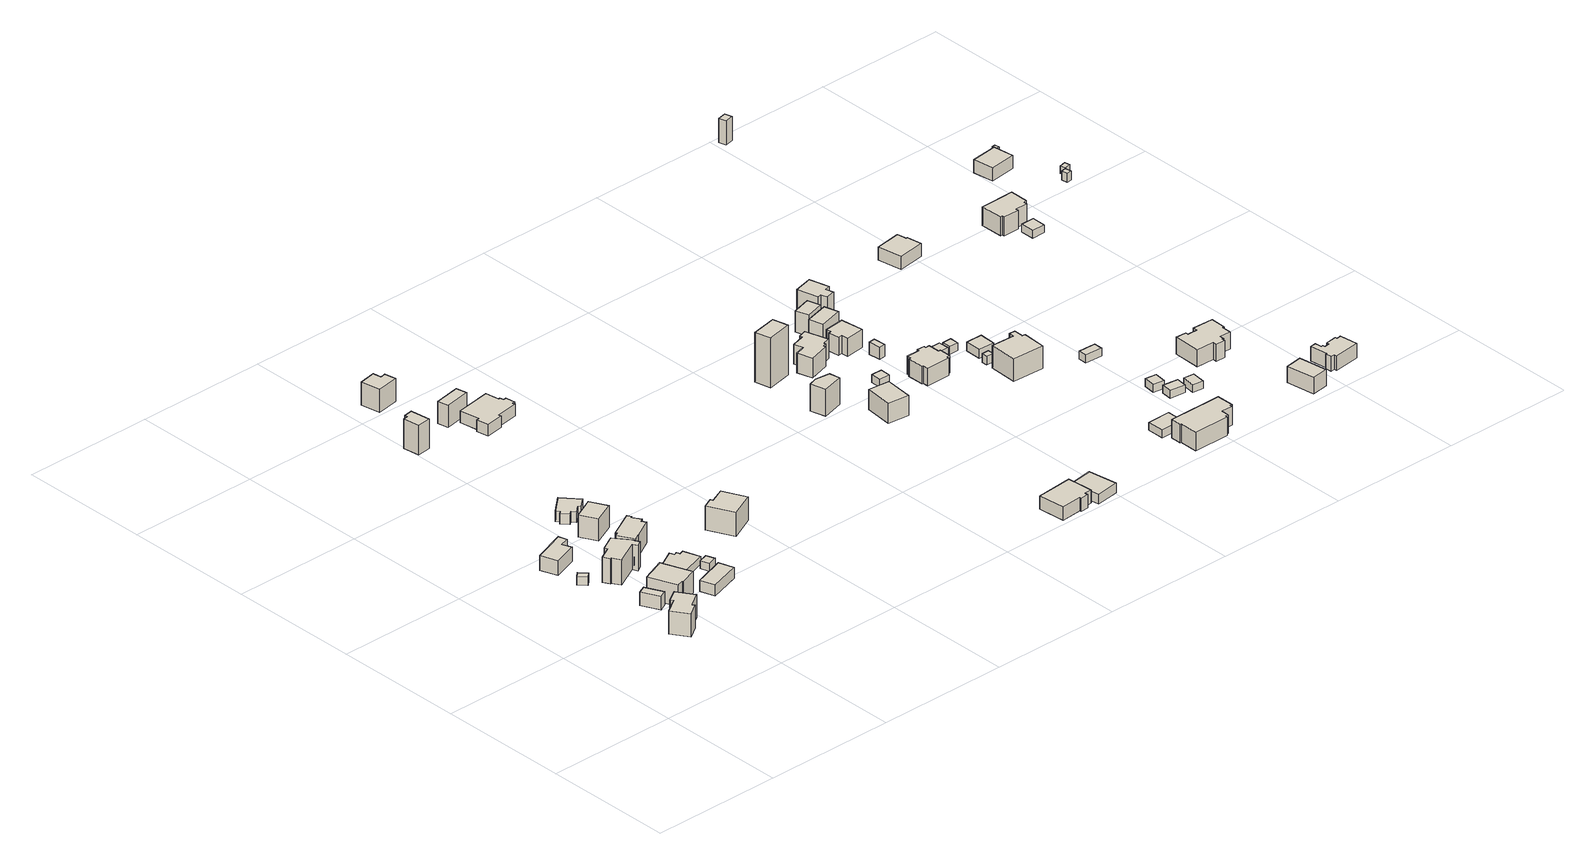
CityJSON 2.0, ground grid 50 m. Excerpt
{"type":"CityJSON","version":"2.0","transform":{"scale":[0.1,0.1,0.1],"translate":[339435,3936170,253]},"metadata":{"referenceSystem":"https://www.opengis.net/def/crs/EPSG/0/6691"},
"CityObjects":{
"building1":{"type":"Building","attributes":{"measuredHeight":3.9,"BuildingIDAttribute.prefecture":"14","BuildingIDAttribute.city":"14151","BuildingDetailAttribute.surveyYear":2015,"BuildingLandSlideRiskAttribute.description":"1","BuildingLandSlideRiskAttribute.areaType":"1"},"geometry":[{"type":"Solid","lod":"1","boundaries":[[[[0,1,2,3]],[[2,4,5,3]],[[1,6,4,2]],[[0,7,6,1]],[[3,5,7,0]],[[4,6,7,5]]]]}]},
"building2":{"type":"Building","attributes":{"usage":"411","measuredHeight":6.2,"storeysAboveGround":1,"BuildingIDAttribute.prefecture":"14","BuildingIDAttribute.city":"14151","BuildingDetailAttribute.totalFloorArea":64.66,"BuildingDetailAttribute.buildingFootprintArea":64.66,"BuildingDetailAttribute.buildingStructureType":"601","BuildingDetailAttribute.buildingStructureOrgType":"1","BuildingDetailAttribute.orgUsage":"10","BuildingDetailAttribute.surveyYear":2015,"BuildingLandSlideRiskAttribute.description":"1","BuildingLandSlideRiskAttribute.areaType":"1"},"geometry":[{"type":"Solid","lod":"1","boundaries":[[[[8,9,10,11,12,13]],[[12,14,15,13]],[[11,16,14,12]],[[10,17,16,11]],[[9,18,17,10]],[[8,19,18,9]],[[13,15,19,8]],[[14,16,17,18,19,15]]]]}]},
"building3":{"type":"Building","attributes":{"usage":"411","measuredHeight":9.5,"storeysAboveGround":2,"BuildingIDAttribute.prefecture":"14","BuildingIDAttribute.city":"14151","BuildingDetailAttribute.totalFloorArea":125.01,"BuildingDetailAttribute.buildingFootprintArea":62.51,"BuildingDetailAttribute.buildingStructureType":"601","BuildingDetailAttribute.buildingStructureOrgType":"1","BuildingDetailAttribute.orgUsage":"10","BuildingDetailAttribute.surveyYear":2015,"BuildingLandSlideRiskAttribute.description":"1","BuildingLandSlideRiskAttribute.areaType":"1"},"geometry":[{"type":"Solid","lod":"1","boundaries":[[[[20,21,22,23,24,25,26,27]],[[26,28,29,27]],[[25,30,28,26]],[[24,31,30,25]],[[23,32,31,24]],[[22,33,32,23]],[[21,34,33,22]],[[20,35,34,21]],[[27,29,35,20]],[[28,30,31,32,33,34,35,29]]]]}]},
"building4":{"type":"Building","attributes":{"usage":"411","measuredHeight":8.8,"storeysAboveGround":1,"BuildingIDAttribute.prefecture":"14","BuildingIDAttribute.city":"14151","BuildingDetailAttribute.totalFloorArea":19.45,"BuildingDetailAttribute.buildingFootprintArea":19.45,"BuildingDetailAttribute.buildingStructureType":"601","BuildingDetailAttribute.buildingStructureOrgType":"1","BuildingDetailAttribute.orgUsage":"10","BuildingDetailAttribute.surveyYear":2015,"BuildingLandSlideRiskAttribute.description":"1","BuildingLandSlideRiskAttribute.areaType":"1"},"geometry":[{"type":"Solid","lod":"1","boundaries":[[[[36,37,38,39]],[[38,40,41,39]],[[37,42,40,38]],[[36,43,42,37]],[[39,41,43,36]],[[40,42,43,41]]]]}]},
"building5":{"type":"Building","attributes":{"usage":"411","measuredHeight":10.9,"storeysAboveGround":1,"BuildingIDAttribute.prefecture":"14","BuildingIDAttribute.city":"14151","BuildingDetailAttribute.totalFloorArea":77.89,"BuildingDetailAttribute.buildingFootprintArea":77.89,"BuildingDetailAttribute.buildingStructureType":"601","BuildingDetailAttribute.buildingStructureOrgType":"1","BuildingDetailAttribute.orgUsage":"10","BuildingDetailAttribute.surveyYear":2015,"BuildingLandSlideRiskAttribute.description":"1","BuildingLandSlideRiskAttribute.areaType":"1"},"geometry":[{"type":"Solid","lod":"1","boundaries":[[[[44,45,46,47,48,49,50,51,52,53,54,55]],[[54,56,57,55]],[[53,58,56,54]],[[52,59,58,53]],[[51,60,59,52]],[[50,61,60,51]],[[49,62,61,50]],[[48,63,62,49]],[[47,64,63,48]],[[46,65,64,47]],[[45,66,65,46]],[[44,67,66,45]],[[55,57,67,44]],[[56,58,59,60,61,62,63,64,65,66,67,57]]]]}]},
"building6":{"type":"Building","attributes":{"usage":"411","measuredHeight":9.1,"storeysAboveGround":2,"BuildingIDAttribute.prefecture":"14","BuildingIDAttribute.city":"14151","BuildingDetailAttribute.totalFloorArea":161.8,"BuildingDetailAttribute.buildingFootprintArea":80.9,"BuildingDetailAttribute.buildingStructureType":"601","BuildingDetailAttribute.buildingStructureOrgType":"1","BuildingDetailAttribute.orgUsage":"10","BuildingDetailAttribute.surveyYear":2015,"BuildingLandSlideRiskAttribute.description":"1","BuildingLandSlideRiskAttribute.areaType":"1"},"geometry":[{"type":"Solid","lod":"1","boundaries":[[[[68,69,70,71,72,73]],[[72,74,75,73]],[[71,76,74,72]],[[70,77,76,71]],[[69,78,77,70]],[[68,79,78,69]],[[73,75,79,68]],[[74,76,77,78,79,75]]]]}]},
"building7":{"type":"Building","attributes":{"usage":"411","measuredHeight":21,"storeysAboveGround":2,"BuildingIDAttribute.prefecture":"14","BuildingIDAttribute.city":"14151","BuildingDetailAttribute.totalFloorArea":63.69,"BuildingDetailAttribute.buildingFootprintArea":31.85,"BuildingDetailAttribute.buildingStructureType":"601","BuildingDetailAttribute.buildingStructureOrgType":"1","BuildingDetailAttribute.orgUsage":"10","BuildingDetailAttribute.surveyYear":2015},"geometry":[{"type":"Solid","lod":"1","boundaries":[[[[80,81,82,83,84,85]],[[84,86,87,85]],[[83,88,86,84]],[[82,89,88,83]],[[81,90,89,82]],[[80,91,90,81]],[[85,87,91,80]],[[86,88,89,90,91,87]]]]}]},
"building8":{"type":"Building","attributes":{"usage":"411","measuredHeight":8.8,"storeysAboveGround":2,"BuildingIDAttribute.prefecture":"14","BuildingIDAttribute.city":"14151","BuildingDetailAttribute.totalFloorArea":90.62,"BuildingDetailAttribute.buildingFootprintArea":45.31,"BuildingDetailAttribute.buildingStructureType":"610","BuildingDetailAttribute.buildingStructureOrgType":"2","BuildingDetailAttribute.orgUsage":"10","BuildingDetailAttribute.surveyYear":2015,"BuildingLandSlideRiskAttribute.description":"1","BuildingLandSlideRiskAttribute.areaType":"1"},"geometry":[{"type":"Solid","lod":"1","boundaries":[[[[92,93,94,95]],[[94,96,97,95]],[[93,98,96,94]],[[92,99,98,93]],[[95,97,99,92]],[[96,98,99,97]]]]}]},
"building9":{"type":"Building","attributes":{"usage":"411","measuredHeight":4.6,"storeysAboveGround":1,"BuildingIDAttribute.prefecture":"14","BuildingIDAttribute.city":"14151","BuildingDetailAttribute.totalFloorArea":53.23,"BuildingDetailAttribute.buildingFootprintArea":53.23,"BuildingDetailAttribute.buildingStructureType":"601","BuildingDetailAttribute.buildingStructureOrgType":"1","BuildingDetailAttribute.orgUsage":"10","BuildingDetailAttribute.surveyYear":2015,"BuildingLandSlideRiskAttribute.description":"1","BuildingLandSlideRiskAttribute.areaType":"1"},"geometry":[{"type":"Solid","lod":"1","boundaries":[[[[100,101,102,103,104,105,106,107,108,109]],[[108,110,111,109]],[[107,112,110,108]],[[106,113,112,107]],[[105,114,113,106]],[[104,115,114,105]],[[103,116,115,104]],[[102,117,116,103]],[[101,118,117,102]],[[100,119,118,101]],[[109,111,119,100]],[[110,112,113,114,115,116,117,118,119,111]]]]}]},
"building10":{"type":"Building","attributes":{"usage":"411","measuredHeight":9.9,"storeysAboveGround":2,"BuildingIDAttribute.prefecture":"14","BuildingIDAttribute.city":"14151","BuildingDetailAttribute.totalFloorArea":126.68,"BuildingDetailAttribute.buildingFootprintArea":63.34,"BuildingDetailAttribute.buildingStructureType":"610","BuildingDetailAttribute.buildingStructureOrgType":"2","BuildingDetailAttribute.orgUsage":"10","BuildingDetailAttribute.surveyYear":2015,"BuildingLandSlideRiskAttribute.description":"1","BuildingLandSlideRiskAttribute.areaType":"1"},"geometry":[{"type":"Solid","lod":"1","boundaries":[[[[120,121,122,123,124,125,126,127,128,129,130,131]],[[130,132,133,131]],[[129,134,132,130]],[[128,135,134,129]],[[127,136,135,128]],[[126,137,136,127]],[[125,138,137,126]],[[124,139,138,125]],[[123,140,139,124]],[[122,141,140,123]],[[121,142,141,122]],[[120,143,142,121]],[[131,133,143,120]],[[132,134,135,136,137,138,139,140,141,142,143,133]]]]}]},
"building11":{"type":"Building","attributes":{"usage":"411","measuredHeight":18.9,"storeysAboveGround":2,"BuildingIDAttribute.prefecture":"14","BuildingIDAttribute.city":"14151","BuildingDetailAttribute.totalFloorArea":97.54,"BuildingDetailAttribute.buildingFootprintArea":48.77,"BuildingDetailAttribute.buildingStructureType":"601","BuildingDetailAttribute.buildingStructureOrgType":"1","BuildingDetailAttribute.orgUsage":"10","BuildingDetailAttribute.surveyYear":2015},"geometry":[{"type":"Solid","lod":"1","boundaries":[[[[144,145,146,147,148,149]],[[148,150,151,149]],[[147,152,150,148]],[[146,153,152,147]],[[145,154,153,146]],[[144,155,154,145]],[[149,151,155,144]],[[150,152,153,154,155,151]]]]}]},
"building12":{"type":"Building","attributes":{"usage":"411","measuredHeight":4.9,"storeysAboveGround":2,"BuildingIDAttribute.prefecture":"14","BuildingIDAttribute.city":"14151","BuildingDetailAttribute.totalFloorArea":115.39,"BuildingDetailAttribute.buildingFootprintArea":57.7,"BuildingDetailAttribute.buildingStructureType":"601","BuildingDetailAttribute.buildingStructureOrgType":"1","BuildingDetailAttribute.orgUsage":"10","BuildingDetailAttribute.surveyYear":2015,"BuildingLandSlideRiskAttribute.description":"1","BuildingLandSlideRiskAttribute.areaType":"1"},"geometry":[{"type":"Solid","lod":"1","boundaries":[[[[156,157,158,159]],[[158,160,161,159]],[[157,162,160,158]],[[156,163,162,157]],[[159,161,163,156]],[[160,162,163,161]]]]}]},
"building13":{"type":"Building","attributes":{"usage":"413","storeysAboveGround":1,"BuildingIDAttribute.prefecture":"14","BuildingIDAttribute.city":"14151","BuildingDetailAttribute.totalFloorArea":90.87,"BuildingDetailAttribute.buildingFootprintArea":90.87,"BuildingDetailAttribute.buildingStructureType":"601","BuildingDetailAttribute.buildingStructureOrgType":"1","BuildingDetailAttribute.orgUsage":"30","BuildingDetailAttribute.surveyYear":2015,"BuildingLandSlideRiskAttribute.description":"1","BuildingLandSlideRiskAttribute.areaType":"1"},"geometry":[{"type":"Solid","lod":"1","boundaries":[[[[164,165,166,167,168,169,170,171,172,173,174,175,176,177]],[[176,178,179,177]],[[175,180,178,176]],[[174,181,180,175]],[[173,182,181,174]],[[172,183,182,173]],[[171,184,183,172]],[[170,185,184,171]],[[169,186,185,170]],[[168,187,186,169]],[[167,188,187,168]],[[166,189,188,167]],[[165,190,189,166]],[[164,191,190,165]],[[177,179,191,164]],[[178,180,181,182,183,184,185,186,187,188,189,190,191,179]]]]}]},
"building14":{"type":"Building","attributes":{"BuildingIDAttribute.prefecture":"14","BuildingIDAttribute.city":"14151","BuildingDetailAttribute.surveyYear":2015,"BuildingLandSlideRiskAttribute.description":"1","BuildingLandSlideRiskAttribute.areaType":"1"},"geometry":[{"type":"Solid","lod":"1","boundaries":[[[[192,193,194,195]],[[194,196,197,195]],[[193,198,196,194]],[[192,199,198,193]],[[195,197,199,192]],[[196,198,199,197]]]]}]},
"building15":{"type":"Building","attributes":{"measuredHeight":18.9,"BuildingIDAttribute.prefecture":"14","BuildingIDAttribute.city":"14151","BuildingDetailAttribute.surveyYear":2015},"geometry":[{"type":"Solid","lod":"1","boundaries":[[[[200,201,202,203]],[[202,204,205,203]],[[201,206,204,202]],[[200,207,206,201]],[[203,205,207,200]],[[204,206,207,205]]]]}]},
"building16":{"type":"Building","attributes":{"usage":"411","measuredHeight":5.8,"storeysAboveGround":1,"BuildingIDAttribute.prefecture":"14","BuildingIDAttribute.city":"14151","BuildingDetailAttribute.totalFloorArea":139.04,"BuildingDetailAttribute.buildingFootprintArea":139.04,"BuildingDetailAttribute.buildingStructureType":"601","BuildingDetailAttribute.buildingStructureOrgType":"1","BuildingDetailAttribute.orgUsage":"10","BuildingDetailAttribute.surveyYear":2015},"geometry":[{"type":"Solid","lod":"1","boundaries":[[[[208,209,210,211,212,213,214,215,216,217,218,219,220,221]],[[220,222,223,221]],[[219,224,222,220]],[[218,225,224,219]],[[217,226,225,218]],[[216,227,226,217]],[[215,228,227,216]],[[214,229,228,215]],[[213,230,229,214]],[[212,231,230,213]],[[211,232,231,212]],[[210,233,232,211]],[[209,234,233,210]],[[208,235,234,209]],[[221,223,235,208]],[[222,224,225,226,227,228,229,230,231,232,233,234,235,223]]]]}]},
"building17":{"type":"Building","attributes":{"usage":"402","measuredHeight":9.9,"storeysAboveGround":2,"BuildingIDAttribute.prefecture":"14","BuildingIDAttribute.city":"14151","BuildingDetailAttribute.totalFloorArea":180.33,"BuildingDetailAttribute.buildingFootprintArea":90.17,"BuildingDetailAttribute.buildingStructureType":"610","BuildingDetailAttribute.buildingStructureOrgType":"2","BuildingDetailAttribute.orgUsage":"73","BuildingDetailAttribute.surveyYear":2015,"BuildingLandSlideRiskAttribute.description":"1","BuildingLandSlideRiskAttribute.areaType":"1"},"geometry":[{"type":"Solid","lod":"1","boundaries":[[[[236,237,238,239,240,241]],[[240,242,243,241]],[[239,244,242,240]],[[238,245,244,239]],[[237,246,245,238]],[[236,247,246,237]],[[241,243,247,236]],[[242,244,245,246,247,243]]]]}]},
"building18":{"type":"Building","attributes":{"usage":"411","measuredHeight":11,"storeysAboveGround":2,"BuildingIDAttribute.prefecture":"14","BuildingIDAttribute.city":"14151","BuildingDetailAttribute.totalFloorArea":67.4,"BuildingDetailAttribute.buildingFootprintArea":33.7,"BuildingDetailAttribute.buildingStructureType":"601","BuildingDetailAttribute.buildingStructureOrgType":"1","BuildingDetailAttribute.orgUsage":"10","BuildingDetailAttribute.surveyYear":2015,"BuildingLandSlideRiskAttribute.description":"1","BuildingLandSlideRiskAttribute.areaType":"1"},"geometry":[{"type":"Solid","lod":"1","boundaries":[[[[248,249,250,251,252]],[[251,253,254,252]],[[250,255,253,251]],[[249,256,255,250]],[[248,257,256,249]],[[252,254,257,248]],[[253,255,256,257,254]]]]}]},
"building19":{"type":"Building","attributes":{"usage":"411","measuredHeight":7.5,"storeysAboveGround":2,"BuildingIDAttribute.prefecture":"14","BuildingIDAttribute.city":"14151","BuildingDetailAttribute.totalFloorArea":199.91,"BuildingDetailAttribute.buildingFootprintArea":99.95,"BuildingDetailAttribute.buildingStructureType":"601","BuildingDetailAttribute.buildingStructureOrgType":"1","BuildingDetailAttribute.orgUsage":"10","BuildingDetailAttribute.surveyYear":2015},"geometry":[{"type":"Solid","lod":"1","boundaries":[[[[258,259,260,261,262,263,264,265]],[[264,266,267,265]],[[263,268,266,264]],[[262,269,268,263]],[[261,270,269,262]],[[260,271,270,261]],[[259,272,271,260]],[[258,273,272,259]],[[265,267,273,258]],[[266,268,269,270,271,272,273,267]]]]}]},
"building20":{"type":"Building","attributes":{"usage":"411","measuredHeight":26.1,"storeysAboveGround":3,"BuildingIDAttribute.prefecture":"14","BuildingIDAttribute.city":"14151","BuildingDetailAttribute.totalFloorArea":128.19,"BuildingDetailAttribute.buildingFootprintArea":42.73,"BuildingDetailAttribute.buildingStructureType":"601","BuildingDetailAttribute.buildingStructureOrgType":"1","BuildingDetailAttribute.orgUsage":"10","BuildingDetailAttribute.surveyYear":2015,"BuildingLandSlideRiskAttribute.description":"1","BuildingLandSlideRiskAttribute.areaType":"1"},"geometry":[{"type":"Solid","lod":"1","boundaries":[[[[274,275,276,277]],[[276,278,279,277]],[[275,280,278,276]],[[274,281,280,275]],[[277,279,281,274]],[[278,280,281,279]]]]}]},
"building21":{"type":"Building","attributes":{"usage":"451","measuredHeight":4.7,"storeysAboveGround":2,"BuildingIDAttribute.prefecture":"14","BuildingIDAttribute.city":"14151","BuildingDetailAttribute.totalFloorArea":140.62,"BuildingDetailAttribute.buildingFootprintArea":70.31,"BuildingDetailAttribute.buildingStructureType":"601","BuildingDetailAttribute.buildingStructureOrgType":"1","BuildingDetailAttribute.orgUsage":"200","BuildingDetailAttribute.surveyYear":2015},"geometry":[{"type":"Solid","lod":"1","boundaries":[[[[282,283,284,285]],[[284,286,287,285]],[[283,288,286,284]],[[282,289,288,283]],[[285,287,289,282]],[[286,288,289,287]]]]}]},
"building22":{"type":"Building","attributes":{"usage":"411","measuredHeight":8.6,"storeysAboveGround":1,"BuildingIDAttribute.prefecture":"14","BuildingIDAttribute.city":"14151","BuildingDetailAttribute.totalFloorArea":72.01,"BuildingDetailAttribute.buildingFootprintArea":72.01,"BuildingDetailAttribute.buildingStructureType":"601","BuildingDetailAttribute.buildingStructureOrgType":"1","BuildingDetailAttribute.orgUsage":"10","BuildingDetailAttribute.surveyYear":2015},"geometry":[{"type":"Solid","lod":"1","boundaries":[[[[290,291,292,293]],[[292,294,295,293]],[[291,296,294,292]],[[290,297,296,291]],[[293,295,297,290]],[[294,296,297,295]]]]}]},
"building23":{"type":"Building","attributes":{"usage":"411","measuredHeight":10.7,"storeysAboveGround":2,"BuildingIDAttribute.prefecture":"14","BuildingIDAttribute.city":"14151","BuildingDetailAttribute.totalFloorArea":149.34,"BuildingDetailAttribute.buildingFootprintArea":74.67,"BuildingDetailAttribute.buildingStructureType":"601","BuildingDetailAttribute.buildingStructureOrgType":"1","BuildingDetailAttribute.orgUsage":"10","BuildingDetailAttribute.surveyYear":2015,"BuildingLandSlideRiskAttribute.description":"1","BuildingLandSlideRiskAttribute.areaType":"1"},"geometry":[{"type":"Solid","lod":"1","boundaries":[[[[298,299,300,301,302,303,304,305,306,307,308,309]],[[308,310,311,309]],[[307,312,310,308]],[[306,313,312,307]],[[305,314,313,306]],[[304,315,314,305]],[[303,316,315,304]],[[302,317,316,303]],[[301,318,317,302]],[[300,319,318,301]],[[299,320,319,300]],[[298,321,320,299]],[[309,311,321,298]],[[310,312,313,314,315,316,317,318,319,320,321,311]]]]}]},
"building24":{"type":"Building","attributes":{"BuildingIDAttribute.prefecture":"14","BuildingIDAttribute.city":"14151","BuildingDetailAttribute.surveyYear":2015},"geometry":[{"type":"Solid","lod":"1","boundaries":[[[[322,323,324,325]],[[324,326,327,325]],[[323,328,326,324]],[[322,329,328,323]],[[325,327,329,322]],[[326,328,329,327]]]]}]},
"building25":{"type":"Building","attributes":{"usage":"411","measuredHeight":8.7,"storeysAboveGround":2,"BuildingIDAttribute.prefecture":"14","BuildingIDAttribute.city":"14151","BuildingDetailAttribute.totalFloorArea":99.53,"BuildingDetailAttribute.buildingFootprintArea":49.77,"BuildingDetailAttribute.buildingStructureType":"601","BuildingDetailAttribute.buildingStructureOrgType":"1","BuildingDetailAttribute.orgUsage":"10","BuildingDetailAttribute.surveyYear":2015,"BuildingLandSlideRiskAttribute.description":"1","BuildingLandSlideRiskAttribute.areaType":"1"},"geometry":[{"type":"Solid","lod":"1","boundaries":[[[[330,331,332,333,334,335,336,337]],[[336,338,339,337]],[[335,340,338,336]],[[334,341,340,335]],[[333,342,341,334]],[[332,343,342,333]],[[331,344,343,332]],[[330,345,344,331]],[[337,339,345,330]],[[338,340,341,342,343,344,345,339]]]]}]},
"building26":{"type":"Building","attributes":{"usage":"411","measuredHeight":8.5,"storeysAboveGround":2,"BuildingIDAttribute.prefecture":"14","BuildingIDAttribute.city":"14151","BuildingDetailAttribute.totalFloorArea":72.64,"BuildingDetailAttribute.buildingFootprintArea":36.32,"BuildingDetailAttribute.buildingStructureType":"601","BuildingDetailAttribute.buildingStructureOrgType":"1","BuildingDetailAttribute.orgUsage":"10","BuildingDetailAttribute.surveyYear":2015,"BuildingLandSlideRiskAttribute.description":"1","BuildingLandSlideRiskAttribute.areaType":"1"},"geometry":[{"type":"Solid","lod":"1","boundaries":[[[[346,347,348,349]],[[348,350,351,349]],[[347,352,350,348]],[[346,353,352,347]],[[349,351,353,346]],[[350,352,353,351]]]]}]},
"building27":{"type":"Building","attributes":{"usage":"411","measuredHeight":14.8,"storeysAboveGround":2,"BuildingIDAttribute.prefecture":"14","BuildingIDAttribute.city":"14151","BuildingDetailAttribute.totalFloorArea":54.59,"BuildingDetailAttribute.buildingFootprintArea":27.3,"BuildingDetailAttribute.buildingStructureType":"601","BuildingDetailAttribute.buildingStructureOrgType":"1","BuildingDetailAttribute.orgUsage":"10","BuildingDetailAttribute.surveyYear":2015,"BuildingLandSlideRiskAttribute.description":"1","BuildingLandSlideRiskAttribute.areaType":"1"},"geometry":[{"type":"Solid","lod":"1","boundaries":[[[[354,355,356,357]],[[356,358,359,357]],[[355,360,358,356]],[[354,361,360,355]],[[357,359,361,354]],[[358,360,361,359]]]]}]},
"building28":{"type":"Building","attributes":{"measuredHeight":4.9,"BuildingIDAttribute.prefecture":"14","BuildingIDAttribute.city":"14151","BuildingDetailAttribute.surveyYear":2015,"BuildingLandSlideRiskAttribute.description":"1","BuildingLandSlideRiskAttribute.areaType":"1"},"geometry":[{"type":"Solid","lod":"1","boundaries":[[[[362,363,364,365]],[[364,366,367,365]],[[363,368,366,364]],[[362,369,368,363]],[[365,367,369,362]],[[366,368,369,367]]]]}]},
"building29":{"type":"Building","attributes":{"usage":"411","measuredHeight":8.1,"storeysAboveGround":1,"BuildingIDAttribute.prefecture":"14","BuildingIDAttribute.city":"14151","BuildingDetailAttribute.totalFloorArea":84.48,"BuildingDetailAttribute.buildingFootprintArea":84.48,"BuildingDetailAttribute.buildingStructureType":"601","BuildingDetailAttribute.buildingStructureOrgType":"1","BuildingDetailAttribute.orgUsage":"10","BuildingDetailAttribute.surveyYear":2015},"geometry":[{"type":"Solid","lod":"1","boundaries":[[[[370,371,372,373,374,375,376,377,378,379,380,381,382,383,384,385]],[[384,386,387,385]],[[383,388,386,384]],[[382,389,388,383]],[[381,390,389,382]],[[380,391,390,381]],[[379,392,391,380]],[[378,393,392,379]],[[377,394,393,378]],[[376,395,394,377]],[[375,396,395,376]],[[374,397,396,375]],[[373,398,397,374]],[[372,399,398,373]],[[371,400,399,372]],[[370,401,400,371]],[[385,387,401,370]],[[386,388,389,390,391,392,393,394,395,396,397,398,399,400,401,387]]]]}]},
"building30":{"type":"Building","attributes":{"usage":"411","measuredHeight":15.4,"storeysAboveGround":2,"BuildingIDAttribute.prefecture":"14","BuildingIDAttribute.city":"14151","BuildingDetailAttribute.totalFloorArea":106.63,"BuildingDetailAttribute.buildingFootprintArea":53.31,"BuildingDetailAttribute.buildingStructureType":"601","BuildingDetailAttribute.buildingStructureOrgType":"1","BuildingDetailAttribute.orgUsage":"10","BuildingDetailAttribute.surveyYear":2015,"BuildingLandSlideRiskAttribute.description":"1","BuildingLandSlideRiskAttribute.areaType":"1"},"geometry":[{"type":"Solid","lod":"1","boundaries":[[[[402,403,404,405,406,407,408,409]],[[408,410,411,409]],[[407,412,410,408]],[[406,413,412,407]],[[405,414,413,406]],[[404,415,414,405]],[[403,416,415,404]],[[402,417,416,403]],[[409,411,417,402]],[[410,412,413,414,415,416,417,411]]]]}]},
"building31":{"type":"Building","attributes":{"measuredHeight":3.4,"BuildingIDAttribute.prefecture":"14","BuildingIDAttribute.city":"14151","BuildingDetailAttribute.surveyYear":2015},"geometry":[{"type":"Solid","lod":"1","boundaries":[[[[418,419,420,421]],[[420,422,423,421]],[[419,424,422,420]],[[418,425,424,419]],[[421,423,425,418]],[[422,424,425,423]]]]}]},
"building32":{"type":"Building","attributes":{"BuildingIDAttribute.prefecture":"14","BuildingIDAttribute.city":"14151","BuildingDetailAttribute.surveyYear":2015},"geometry":[{"type":"Solid","lod":"1","boundaries":[[[[426,427,428,429]],[[428,430,431,429]],[[427,432,430,428]],[[426,433,432,427]],[[429,431,433,426]],[[430,432,433,431]]]]}]},
"building33":{"type":"Building","attributes":{"measuredHeight":4.3,"BuildingIDAttribute.prefecture":"14","BuildingIDAttribute.city":"14151","BuildingDetailAttribute.surveyYear":2015},"geometry":[{"type":"Solid","lod":"1","boundaries":[[[[434,435,436,437]],[[436,438,439,437]],[[435,440,438,436]],[[434,441,440,435]],[[437,439,441,434]],[[438,440,441,439]]]]}]},
"building34":{"type":"Building","attributes":{"usage":"411","measuredHeight":3.5,"storeysAboveGround":1,"BuildingIDAttribute.prefecture":"14","BuildingIDAttribute.city":"14151","BuildingDetailAttribute.totalFloorArea":49.12,"BuildingDetailAttribute.buildingFootprintArea":49.12,"BuildingDetailAttribute.buildingStructureType":"601","BuildingDetailAttribute.buildingStructureOrgType":"1","BuildingDetailAttribute.orgUsage":"10","BuildingDetailAttribute.surveyYear":2015,"BuildingLandSlideRiskAttribute.description":"1","BuildingLandSlideRiskAttribute.areaType":"1"},"geometry":[{"type":"Solid","lod":"1","boundaries":[[[[442,443,444,445,446,447]],[[446,448,449,447]],[[445,450,448,446]],[[444,451,450,445]],[[443,452,451,444]],[[442,453,452,443]],[[447,449,453,442]],[[448,450,451,452,453,449]]]]}]},
"building35":{"type":"Building","attributes":{"usage":"411","measuredHeight":10.5,"storeysAboveGround":2,"BuildingIDAttribute.prefecture":"14","BuildingIDAttribute.city":"14151","BuildingDetailAttribute.totalFloorArea":191.14,"BuildingDetailAttribute.buildingFootprintArea":95.57,"BuildingDetailAttribute.buildingStructureType":"601","BuildingDetailAttribute.buildingStructureOrgType":"1","BuildingDetailAttribute.orgUsage":"10","BuildingDetailAttribute.surveyYear":2015},"geometry":[{"type":"Solid","lod":"1","boundaries":[[[[454,455,456,457,458,459,460,461]],[[460,462,463,461]],[[459,464,462,460]],[[458,465,464,459]],[[457,466,465,458]],[[456,467,466,457]],[[455,468,467,456]],[[454,469,468,455]],[[461,463,469,454]],[[462,464,465,466,467,468,469,463]]]]}]},
"building36":{"type":"Building","attributes":{"usage":"411","measuredHeight":3.6,"storeysAboveGround":1,"BuildingIDAttribute.prefecture":"14","BuildingIDAttribute.city":"14151","BuildingDetailAttribute.totalFloorArea":30.76,"BuildingDetailAttribute.buildingFootprintArea":30.76,"BuildingDetailAttribute.buildingStructureType":"601","BuildingDetailAttribute.buildingStructureOrgType":"1","BuildingDetailAttribute.orgUsage":"10","BuildingDetailAttribute.surveyYear":2015},"geometry":[{"type":"Solid","lod":"1","boundaries":[[[[470,471,472,473]],[[472,474,475,473]],[[471,476,474,472]],[[470,477,476,471]],[[473,475,477,470]],[[474,476,477,475]]]]}]},
"building37":{"type":"Building","attributes":{"usage":"411","measuredHeight":8.1,"storeysAboveGround":2,"BuildingIDAttribute.prefecture":"14","BuildingIDAttribute.city":"14151","BuildingDetailAttribute.totalFloorArea":344.14,"BuildingDetailAttribute.buildingFootprintArea":172.07,"BuildingDetailAttribute.buildingStructureType":"601","BuildingDetailAttribute.buildingStructureOrgType":"1","BuildingDetailAttribute.orgUsage":"10","BuildingDetailAttribute.surveyYear":2015,"BuildingLandSlideRiskAttribute.description":"1","BuildingLandSlideRiskAttribute.areaType":"1"},"geometry":[{"type":"Solid","lod":"1","boundaries":[[[[478,479,480,481,482,483,484,485,486,487,488,489]],[[488,490,491,489]],[[487,492,490,488]],[[486,493,492,487]],[[485,494,493,486]],[[484,495,494,485]],[[483,496,495,484]],[[482,497,496,483]],[[481,498,497,482]],[[480,499,498,481]],[[479,500,499,480]],[[478,501,500,479]],[[489,491,501,478]],[[490,492,493,494,495,496,497,498,499,500,501,491]]]]}]},
"building38":{"type":"Building","attributes":{"BuildingIDAttribute.prefecture":"14","BuildingIDAttribute.city":"14151","BuildingDetailAttribute.surveyYear":2015,"BuildingLandSlideRiskAttribute.description":"1","BuildingLandSlideRiskAttribute.areaType":"1"},"geometry":[{"type":"Solid","lod":"1","boundaries":[[[[502,503,504,505]],[[504,506,507,505]],[[503,508,506,504]],[[502,509,508,503]],[[505,507,509,502]],[[506,508,509,507]]]]}]},
"building39":{"type":"Building","attributes":{"BuildingIDAttribute.prefecture":"14","BuildingIDAttribute.city":"14151","BuildingDetailAttribute.surveyYear":2015,"BuildingLandSlideRiskAttribute.description":"1","BuildingLandSlideRiskAttribute.areaType":"1"},"geometry":[{"type":"Solid","lod":"1","boundaries":[[[[510,511,512,513]],[[512,514,515,513]],[[511,516,514,512]],[[510,517,516,511]],[[513,515,517,510]],[[514,516,517,515]]]]}]},
"building40":{"type":"Building","attributes":{"BuildingIDAttribute.prefecture":"14","BuildingIDAttribute.city":"14151","BuildingDetailAttribute.surveyYear":2015,"BuildingLandSlideRiskAttribute.description":"1","BuildingLandSlideRiskAttribute.areaType":"1"},"geometry":[{"type":"Solid","lod":"1","boundaries":[[[[518,519,520,521]],[[520,522,523,521]],[[519,524,522,520]],[[518,525,524,519]],[[521,523,525,518]],[[522,524,525,523]]]]}]},
"building41":{"type":"Building","attributes":{"BuildingIDAttribute.prefecture":"14","BuildingIDAttribute.city":"14151","BuildingDetailAttribute.surveyYear":2015,"BuildingLandSlideRiskAttribute.description":"1","BuildingLandSlideRiskAttribute.areaType":"1"},"geometry":[{"type":"Solid","lod":"1","boundaries":[[[[526,527,528,529]],[[528,530,531,529]],[[527,532,530,528]],[[526,533,532,527]],[[529,531,533,526]],[[530,532,533,531]]]]}]},
"building42":{"type":"Building","attributes":{"BuildingIDAttribute.prefecture":"14","BuildingIDAttribute.city":"14151","BuildingDetailAttribute.surveyYear":2015,"BuildingLandSlideRiskAttribute.description":"1","BuildingLandSlideRiskAttribute.areaType":"1"},"geometry":[{"type":"Solid","lod":"1","boundaries":[[[[534,535,536,537]],[[536,538,539,537]],[[535,540,538,536]],[[534,541,540,535]],[[537,539,541,534]],[[538,540,541,539]]]]}]},
"building43":{"type":"Building","attributes":{"usage":"411","measuredHeight":7.9,"storeysAboveGround":2,"BuildingIDAttribute.prefecture":"14","BuildingIDAttribute.city":"14151","BuildingDetailAttribute.totalFloorArea":163.8,"BuildingDetailAttribute.buildingFootprintArea":81.9,"BuildingDetailAttribute.buildingStructureType":"601","BuildingDetailAttribute.buildingStructureOrgType":"1","BuildingDetailAttribute.orgUsage":"10","BuildingDetailAttribute.surveyYear":2015},"geometry":[{"type":"Solid","lod":"1","boundaries":[[[[542,543,544,545,546,547]],[[546,548,549,547]],[[545,550,548,546]],[[544,551,550,545]],[[543,552,551,544]],[[542,553,552,543]],[[547,549,553,542]],[[548,550,551,552,553,549]]]]}]},
"building44":{"type":"Building","attributes":{"measuredHeight":10.7,"BuildingIDAttribute.prefecture":"14","BuildingIDAttribute.city":"14151","BuildingDetailAttribute.surveyYear":2015},"geometry":[{"type":"Solid","lod":"1","boundaries":[[[[554,555,556,557]],[[556,558,559,557]],[[555,560,558,556]],[[554,561,560,555]],[[557,559,561,554]],[[558,560,561,559]]]]}]},
"building45":{"type":"Building","attributes":{"usage":"411","measuredHeight":8.1,"storeysAboveGround":2,"BuildingIDAttribute.prefecture":"14","BuildingIDAttribute.city":"14151","BuildingDetailAttribute.totalFloorArea":272.28,"BuildingDetailAttribute.buildingFootprintArea":136.14,"BuildingDetailAttribute.buildingStructureType":"601","BuildingDetailAttribute.buildingStructureOrgType":"1","BuildingDetailAttribute.orgUsage":"10","BuildingDetailAttribute.surveyYear":2015,"BuildingLandSlideRiskAttribute.description":"1","BuildingLandSlideRiskAttribute.areaType":"1"},"geometry":[{"type":"Solid","lod":"1","boundaries":[[[[562,563,564,565,566,567,568,569,570,571,572,573,574,575,576,577]],[[576,578,579,577]],[[575,580,578,576]],[[574,581,580,575]],[[573,582,581,574]],[[572,583,582,573]],[[571,584,583,572]],[[570,585,584,571]],[[569,586,585,570]],[[568,587,586,569]],[[567,588,587,568]],[[566,589,588,567]],[[565,590,589,566]],[[564,591,590,565]],[[563,592,591,564]],[[562,593,592,563]],[[577,579,593,562]],[[578,580,581,582,583,584,585,586,587,588,589,590,591,592,593,579]]]]}]},
"building46":{"type":"Building","attributes":{"measuredHeight":7.4,"BuildingIDAttribute.prefecture":"14","BuildingIDAttribute.city":"14151","BuildingDetailAttribute.surveyYear":2015,"BuildingLandSlideRiskAttribute.description":"1","BuildingLandSlideRiskAttribute.areaType":"1"},"geometry":[{"type":"Solid","lod":"1","boundaries":[[[[594,595,596,597]],[[596,598,599,597]],[[595,600,598,596]],[[594,601,600,595]],[[597,599,601,594]],[[598,600,601,599]]]]}]},
"building47":{"type":"Building","attributes":{"usage":"411","measuredHeight":8.5,"storeysAboveGround":2,"BuildingIDAttribute.prefecture":"14","BuildingIDAttribute.city":"14151","BuildingDetailAttribute.totalFloorArea":195.3,"BuildingDetailAttribute.buildingFootprintArea":97.65,"BuildingDetailAttribute.buildingStructureType":"601","BuildingDetailAttribute.buildingStructureOrgType":"1","BuildingDetailAttribute.orgUsage":"10","BuildingDetailAttribute.surveyYear":2015,"BuildingLandSlideRiskAttribute.description":"1","BuildingLandSlideRiskAttribute.areaType":"1"},"geometry":[{"type":"Solid","lod":"1","boundaries":[[[[602,603,604,605,606,607,608,609,610,611]],[[610,612,613,611]],[[609,614,612,610]],[[608,615,614,609]],[[607,616,615,608]],[[606,617,616,607]],[[605,618,617,606]],[[604,619,618,605]],[[603,620,619,604]],[[602,621,620,603]],[[611,613,621,602]],[[612,614,615,616,617,618,619,620,621,613]]]]}]},
"building48":{"type":"Building","attributes":{"usage":"411","measuredHeight":7.2,"storeysAboveGround":2,"BuildingIDAttribute.prefecture":"14","BuildingIDAttribute.city":"14151","BuildingDetailAttribute.totalFloorArea":146.05,"BuildingDetailAttribute.buildingFootprintArea":73.03,"BuildingDetailAttribute.buildingStructureType":"610","BuildingDetailAttribute.buildingStructureOrgType":"2","BuildingDetailAttribute.orgUsage":"10","BuildingDetailAttribute.surveyYear":2015,"BuildingLandSlideRiskAttribute.description":"1","BuildingLandSlideRiskAttribute.areaType":"1"},"geometry":[{"type":"Solid","lod":"1","boundaries":[[[[622,623,624,625,626,627,628,629,630,631,632,633,634,635,636,637]],[[636,638,639,637]],[[635,640,638,636]],[[634,641,640,635]],[[633,642,641,634]],[[632,643,642,633]],[[631,644,643,632]],[[630,645,644,631]],[[629,646,645,630]],[[628,647,646,629]],[[627,648,647,628]],[[626,649,648,627]],[[625,650,649,626]],[[624,651,650,625]],[[623,652,651,624]],[[622,653,652,623]],[[637,639,653,622]],[[638,640,641,642,643,644,645,646,647,648,649,650,651,652,653,639]]]]}]},
"building49":{"type":"Building","attributes":{"BuildingIDAttribute.prefecture":"14","BuildingIDAttribute.city":"14151","BuildingDetailAttribute.surveyYear":2015,"BuildingLandSlideRiskAttribute.description":"1","BuildingLandSlideRiskAttribute.areaType":"1"},"geometry":[{"type":"Solid","lod":"1","boundaries":[[[[654,655,656,657]],[[656,658,659,657]],[[655,660,658,656]],[[654,661,660,655]],[[657,659,661,654]],[[658,660,661,659]]]]}]},
"building50":{"type":"Building","attributes":{"usage":"411","measuredHeight":5.7,"storeysAboveGround":1,"BuildingIDAttribute.prefecture":"14","BuildingIDAttribute.city":"14151","BuildingDetailAttribute.totalFloorArea":68.16,"BuildingDetailAttribute.buildingFootprintArea":68.16,"BuildingDetailAttribute.buildingStructureType":"601","BuildingDetailAttribute.buildingStructureOrgType":"1","BuildingDetailAttribute.orgUsage":"10","BuildingDetailAttribute.surveyYear":2015,"BuildingLandSlideRiskAttribute.description":"1","BuildingLandSlideRiskAttribute.areaType":"1"},"geometry":[{"type":"Solid","lod":"1","boundaries":[[[[662,663,664,665]],[[664,666,667,665]],[[663,668,666,664]],[[662,669,668,663]],[[665,667,669,662]],[[666,668,669,667]]]]}]},
"building51":{"type":"Building","attributes":{"BuildingIDAttribute.prefecture":"14","BuildingIDAttribute.city":"14151","BuildingDetailAttribute.surveyYear":2015,"BuildingLandSlideRiskAttribute.description":"1","BuildingLandSlideRiskAttribute.areaType":"1"},"geometry":[{"type":"Solid","lod":"1","boundaries":[[[[670,671,672,673]],[[672,674,675,673]],[[671,676,674,672]],[[670,677,676,671]],[[673,675,677,670]],[[674,676,677,675]]]]}]},
"building52":{"type":"Building","attributes":{"measuredHeight":3.6,"BuildingIDAttribute.prefecture":"14","BuildingIDAttribute.city":"14151","BuildingDetailAttribute.surveyYear":2015,"BuildingLandSlideRiskAttribute.description":"1","BuildingLandSlideRiskAttribute.areaType":"1"},"geometry":[{"type":"Solid","lod":"1","boundaries":[[[[678,679,680,681]],[[680,682,683,681]],[[679,684,682,680]],[[678,685,684,679]],[[681,683,685,678]],[[682,684,685,683]]]]}]},
"building53":{"type":"Building","attributes":{"BuildingIDAttribute.prefecture":"14","BuildingIDAttribute.city":"14151","BuildingDetailAttribute.surveyYear":2015,"BuildingLandSlideRiskAttribute.description":"1","BuildingLandSlideRiskAttribute.areaType":"1"},"geometry":[{"type":"Solid","lod":"1","boundaries":[[[[686,687,688,689]],[[688,690,691,689]],[[687,692,690,688]],[[686,693,692,687]],[[689,691,693,686]],[[690,692,693,691]]]]}]}
},
"vertices":[
[54,494,269],[72,511,269],[97,484,269],[80,467,269],[97,484,301],[80,467,301],[72,511,301],[54,494,301],
[6,620,288],[130,664,288],[140,633,288],[106,622,288],[119,587,288],[29,555,288],[119,587,344],[29,555,344],[106,622,344],[140,633,344],[130,664,344],[6,620,344],
[240,129,193],[193,97,193],[151,160,193],[207,197,193],[200,207,193],[245,236,193],[286,173,193],[234,137,193],[286,173,281],[234,137,281],[245,236,281],[200,207,281],[207,197,281],[151,160,281],[193,97,281],[240,129,281],
[169,317,223],[198,331,223],[230,264,223],[201,250,223],[230,264,274],[201,250,274],[198,331,274],[169,317,274],
[309,494,235],[319,476,235],[296,463,235],[287,481,235],[197,434,235],[180,466,235],[177,464,235],[163,490,235],[211,516,235],[205,527,235],[264,559,235],[312,497,235],[264,559,331],[312,497,331],[205,527,331],[211,516,331],[163,490,331],[177,464,331],[180,466,331],[197,434,331],[287,481,331],[296,463,331],[319,476,331],[309,494,331],
[296,253,209],[271,243,209],[230,350,209],[321,385,209],[364,272,209],[299,247,209],[364,272,291],[299,247,291],[321,385,291],[230,350,291],[271,243,291],[296,253,291],
[39,1300,443],[73,1305,443],[83,1230,443],[31,1223,443],[22,1286,443],[41,1289,443],[22,1286,555],[41,1289,555],[31,1223,555],[83,1230,555],[73,1305,555],[39,1300,555],
[254,704,272],[335,743,272],[367,678,272],[286,639,272],[367,678,356],[286,639,356],[335,743,356],[254,704,356],
[306,761,301],[280,738,301],[267,753,301],[255,743,301],[233,768,301],[243,777,301],[233,789,301],[295,844,301],[348,784,301],[313,753,301],[348,784,341],[313,753,341],[295,844,341],[233,789,341],[243,777,341],[233,768,341],[255,743,341],[267,753,341],[280,738,341],[306,761,341],
[305,582,242],[404,634,242],[413,620,242],[408,616,242],[427,584,242],[415,577,242],[425,561,242],[352,519,242],[351,522,242],[328,509,242],[294,568,242],[308,576,242],[294,568,322],[308,576,322],[328,509,322],[351,522,322],[352,519,322],[425,561,322],[415,577,322],[427,584,322],[408,616,322],[413,620,322],[404,634,322],[305,582,322],
[44,1513,495],[108,1525,495],[114,1493,495],[134,1497,495],[142,1454,495],[58,1438,495],[142,1454,583],[58,1438,583],[134,1497,583],[114,1493,583],[108,1525,583],[44,1513,583],
[520,321,194],[538,265,194],[420,227,194],[402,283,194],[420,227,236],[402,283,236],[538,265,236],[520,321,236],
[370,388,210],[381,392,210],[379,399,210],[386,402,210],[375,433,210],[440,468,210],[446,450,210],[458,455,210],[463,441,210],[479,446,210],[500,384,210],[401,350,210],[409,327,210],[393,321,210],[409,327,240],[393,321,240],[401,350,240],[500,384,240],[479,446,240],[463,441,240],[458,455,240],[446,450,240],[440,468,240],[375,433,240],[386,402,240],[379,399,240],[381,392,240],[370,388,240],
[489,374,202],[524,386,202],[535,353,202],[500,341,202],[535,353,232],[500,341,232],[524,386,232],[489,374,232],
[315,1351,434],[323,1309,434],[224,1292,434],[217,1334,434],[224,1292,518],[217,1334,518],[323,1309,518],[315,1351,518],
[435,1199,432],[351,1186,432],[352,1177,432],[286,1167,432],[278,1213,432],[288,1215,432],[276,1291,432],[410,1312,432],[418,1259,432],[424,1260,432],[427,1245,432],[438,1247,432],[444,1210,432],[433,1209,432],[444,1210,477],[433,1209,477],[438,1247,477],[427,1245,477],[424,1260,477],[418,1259,477],[410,1312,477],[276,1291,477],[288,1215,477],[278,1213,477],[286,1167,477],[352,1177,477],[351,1186,477],[435,1199,477],
[691,568,176],[730,587,176],[735,577,176],[791,603,176],[832,515,176],[737,470,176],[832,515,267],[737,470,267],[791,603,267],[735,577,267],[730,587,267],[691,568,267],
[1512,952,107],[1546,963,107],[1601,956,107],[1609,915,107],[1527,894,107],[1609,915,210],[1527,894,210],[1601,956,210],[1546,963,210],[1512,952,210],
[1868,24,15],[1869,12,15],[1838,9,15],[1837,17,15],[1758,10,15],[1749,112,15],[1888,123,15],[1896,26,15],[1888,123,66],[1896,26,66],[1749,112,66],[1758,10,66],[1837,17,66],[1838,9,66],[1869,12,66],[1868,24,66],
[1463,1088,154],[1450,1149,154],[1546,1168,154],[1559,1108,154],[1546,1168,344],[1559,1108,344],[1450,1149,344],[1463,1088,344],
[1892,113,17],[1981,125,17],[1997,15,17],[1908,2,17],[1997,15,54],[1908,2,54],[1981,125,54],[1892,113,54],
[1679,759,76],[1691,867,76],[1773,858,76],[1761,750,76],[1773,858,153],[1761,750,153],[1691,867,153],[1679,759,153],
[1715,1104,136],[1716,1097,136],[1702,1093,136],[1704,1084,136],[1624,1062,136],[1608,1119,136],[1647,1130,136],[1637,1166,136],[1689,1180,136],[1686,1191,136],[1718,1200,136],[1743,1112,136],[1718,1200,211],[1743,1112,211],[1686,1191,211],[1689,1180,211],[1637,1166,211],[1647,1130,211],[1608,1119,211],[1624,1062,211],[1704,1084,211],[1702,1093,211],[1716,1097,211],[1715,1104,211],
[1788,957,97],[1830,956,97],[1829,917,97],[1787,918,97],[1829,917,127],[1787,918,127],[1830,956,127],[1788,957,127],
[1812,1097,122],[1809,1123,122],[1794,1121,122],[1790,1163,122],[1801,1165,122],[1799,1184,122],[1874,1192,122],[1885,1105,122],[1874,1192,191],[1885,1105,191],[1799,1184,191],[1801,1165,191],[1790,1163,191],[1794,1121,191],[1809,1123,191],[1812,1097,191],
[1770,1238,141],[1860,1261,141],[1874,1207,141],[1785,1184,141],[1874,1207,217],[1785,1184,217],[1860,1261,217],[1770,1238,217],
[1766,1297,144],[1837,1317,144],[1851,1267,144],[1780,1247,144],[1851,1267,225],[1780,1247,225],[1837,1317,225],[1766,1297,225],
[1884,1022,115],[1880,1068,115],[1905,1070,115],[1909,1024,115],[1905,1070,161],[1909,1024,161],[1880,1068,161],[1884,1022,161],
[2032,892,80],[2032,846,80],[2019,846,80],[2019,837,80],[1926,838,80],[1926,859,80],[1921,859,80],[1921,922,80],[1928,922,80],[1928,937,80],[1979,937,80],[1979,945,80],[2009,945,80],[2008,936,80],[2024,936,80],[2024,892,80],[2024,936,147],[2024,892,147],[2008,936,147],[2009,945,147],[1979,945,147],[1979,937,147],[1928,937,147],[1928,922,147],[1921,922,147],[1921,859,147],[1926,859,147],[1926,838,147],[2019,837,147],[2019,846,147],[2032,846,147],[2032,892,147],
[1923,1304,152],[1903,1299,152],[1910,1270,152],[1873,1261,152],[1867,1285,152],[1853,1282,152],[1833,1362,152],[1904,1380,152],[1833,1362,248],[1904,1380,248],[1853,1282,248],[1867,1285,248],[1873,1261,248],[1910,1270,248],[1903,1299,248],[1923,1304,248],
[2092,961,86],[2092,920,86],[2039,921,86],[2040,961,86],[2039,921,118],[2040,961,118],[2092,920,118],[2092,961,118],
[2103,923,86],[2103,957,86],[2138,957,86],[2138,922,86],[2138,957,116],[2138,922,116],[2103,957,116],[2103,923,116],
[2161,810,73],[2161,832,73],[2189,832,73],[2189,809,73],[2189,832,106],[2189,809,106],[2161,832,106],[2161,810,106],
[2428,166,11],[2342,166,11],[2342,232,11],[2431,233,11],[2431,179,11],[2427,179,11],[2431,179,41],[2427,179,41],[2431,233,41],[2342,232,41],[2342,166,41],[2428,166,41],
[2291,767,67],[2286,677,67],[2163,682,67],[2168,790,67],[2257,786,67],[2258,806,67],[2281,805,67],[2280,768,67],[2281,805,154],[2280,768,154],[2258,806,154],[2257,786,154],[2168,790,154],[2163,682,154],[2286,677,154],[2291,767,154],
[2164,848,79],[2166,910,79],[2228,909,79],[2226,847,79],[2228,909,113],[2226,847,113],[2166,910,113],[2164,848,113],
[2567,84,7],[2567,76,7],[2523,76,7],[2523,46,7],[2512,46,7],[2512,39,7],[2372,40,7],[2373,109,7],[2369,109,7],[2369,151,7],[2574,150,7],[2574,84,7],[2574,150,78],[2574,84,78],[2369,151,78],[2369,109,78],[2373,109,78],[2372,40,78],[2512,39,78],[2512,46,78],[2523,46,78],[2523,76,78],[2567,76,78],[2567,84,78],
[2455,183,10],[2515,185,10],[2516,165,10],[2456,163,10],[2516,165,40],[2456,163,40],[2515,185,40],[2455,183,40],
[2484,401,41],[2527,396,41],[2521,350,41],[2478,356,41],[2521,350,71],[2478,356,71],[2527,396,71],[2484,401,71],
[2502,337,37],[2562,330,37],[2557,290,37],[2498,297,37],[2557,290,67],[2498,297,67],[2562,330,67],[2502,337,67],
[2488,647,59],[2487,613,59],[2420,616,59],[2421,649,59],[2420,616,89],[2421,649,89],[2487,613,89],[2488,647,89],
[2579,321,40],[2620,316,40],[2613,264,40],[2572,269,40],[2613,264,70],[2572,269,70],[2620,316,70],[2579,321,70],
[2262,1327,158],[2248,1421,158],[2346,1435,158],[2351,1399,158],[2356,1400,158],[2365,1342,158],[2356,1400,208],[2365,1342,208],[2351,1399,208],[2346,1435,208],[2248,1421,208],[2262,1327,208],
[2155,2054,375],[2162,2025,375],[2129,2019,375],[2122,2047,375],[2129,2019,467],[2122,2047,467],[2162,2025,467],[2155,2054,467],
[2829,403,54],[2828,366,54],[2786,368,54],[2785,352,54],[2780,352,54],[2780,340,54],[2743,342,54],[2743,357,54],[2675,359,54],[2678,462,54],[2719,461,54],[2719,450,54],[2756,449,54],[2756,466,54],[2837,463,54],[2835,403,54],[2837,463,119],[2835,403,119],[2756,466,119],[2756,449,119],[2719,450,119],[2719,461,119],[2678,462,119],[2675,359,119],[2743,357,119],[2743,342,119],[2780,340,119],[2780,352,119],[2785,352,119],[2786,368,119],[2828,366,119],[2829,403,119],
[2943,33,17],[2879,24,17],[2864,133,17],[2928,142,17],[2864,133,79],[2928,142,79],[2879,24,79],[2943,33,79],
[2764,1281,152],[2764,1268,152],[2717,1268,152],[2717,1258,152],[2655,1258,152],[2655,1267,152],[2647,1267,152],[2646,1353,152],[2777,1355,152],[2776,1284,152],[2777,1355,224],[2776,1284,224],[2646,1353,224],[2647,1267,224],[2655,1267,224],[2655,1258,224],[2717,1258,224],[2717,1268,224],[2764,1268,224],[2764,1281,224],
[3027,85,19],[3014,84,19],[3011,108,19],[3016,108,19],[3008,176,19],[3030,178,19],[3033,153,19],[3040,154,19],[3041,144,19],[3061,147,19],[3060,157,19],[3103,162,19],[3104,154,19],[3121,157,19],[3130,88,19],[3029,75,19],[3130,88,75],[3029,75,75],[3121,157,75],[3104,154,75],[3103,162,75],[3060,157,75],[3061,147,75],[3041,144,75],[3040,154,75],[3033,153,75],[3030,178,75],[3008,176,75],[3016,108,75],[3011,108,75],[3014,84,75],[3027,85,75],
[2770,1244,147],[2769,1191,147],[2718,1191,147],[2718,1244,147],[2718,1191,177],[2718,1244,177],[2769,1191,177],[2770,1244,177],
[2821,1493,184],[2811,1572,184],[2912,1584,184],[2922,1505,184],[2912,1584,234],[2922,1505,234],[2811,1572,234],[2821,1493,234],
[2936,1586,194],[2923,1583,194],[2920,1602,194],[2934,1604,194],[2920,1602,224],[2934,1604,224],[2923,1583,224],[2936,1586,224],
[3024,1355,156],[3021,1380,156],[3040,1382,156],[3044,1358,156],[3040,1382,190],[3044,1358,190],[3021,1380,190],[3024,1355,190],
[3041,1382,162],[3037,1403,162],[3061,1408,162],[3065,1387,162],[3061,1408,192],[3065,1387,192],[3037,1403,192],[3041,1382,192]
]}
